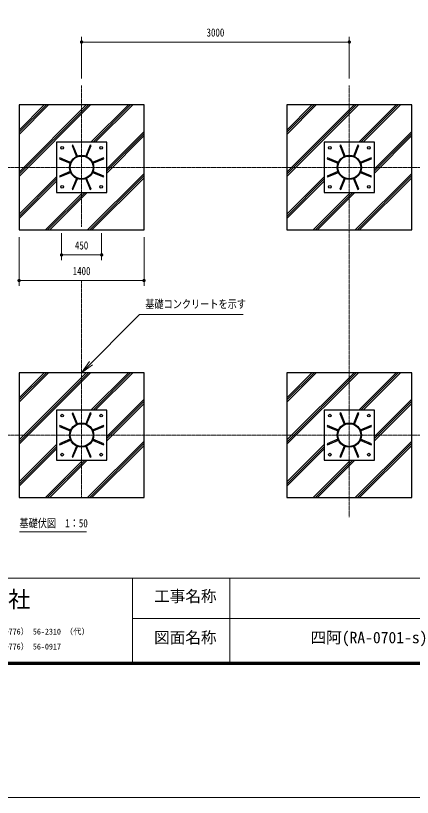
# Model space of a CAD drawing. Units: millimetres at full size, sheet at 1:40, with parts at other scales. Extents: x -800 to 17600, y -600 to 12480.
# Drawn here: x 8311 to 11868, y -600 to 6408 of the extents above; entities that cross this region are included whole.
import ezdxf
from ezdxf.enums import TextEntityAlignment as Align

# ---------------------------------------------------------------- set-up
doc = ezdxf.new("R2010")
doc.units = ezdxf.units.MM
doc.header["$LTSCALE"] = 40
doc.linetypes.add('USER1', pattern=[0.24, 0.15, -0.0375, 0.015, -0.0375])
for name, color, linetype, lineweight in [('D-BMK\u3000構造物基準線(中心線等)', 2, 'USER1', 13), ('D-STR-DIM\u3000寸法線、寸法値', 7, 'Continuous', 13), ('D-STR-HTXT\u3000旗上げ', 7, 'Continuous', 13), ('D-STR-TXT\u3000文字列', 7, 'Continuous', 13), ('D-STR\u3000構造物外形線', 1, 'Continuous', 25), ('D-TTL', 7, 'Continuous', 70), ('D-TTL-FRAM', 7, 'Continuous', 13), ('D-TTL-TXT', 7, 'Continuous', 13), ('V-nasSTD', 5, 'Continuous', 13)]:
    doc.layers.add(name, color=color, linetype=linetype, lineweight=lineweight)
doc.styles.add('ＭＳ ゴシック', font='')
doc.styles.get('ＭＳ ゴシック').set_extended_font_data('MS Gothic')

# ---------------------------------------------------------------- blocks, each defined once
blk = doc.blocks.new('filled_dot')
at = {"color": 0, "linetype": 'Continuous', "lineweight": -2, "const_width": 1.25}
blk.add_lwpolyline([(-0.625, 0, 1), (0.625, 0, 1)], format="xyb", close=True, dxfattribs=at)
blk = doc.blocks.new('open_arrow')
at = {"color": 0, "linetype": 'Continuous', "lineweight": -2}
blk.add_lwpolyline([(7.5, 1.25), (0, 0), (7.5, -1.25)], dxfattribs=at)

msp = doc.modelspace()

# ---------------------------------------------------------------- linework, layer by layer
at = {"layer": 'D-BMK\u3000構造物基準線(中心線等)'}
for p, q in [((8902.4, 5781.51), (8902.4, 4514.25)), ((11302.4, 1912.94), (11302.4, 5781.51)), ((8161.7, 5047.23), (12043.09, 5047.23)), ((8902.4, 4036.68), (8902.4, 2088.79)), ((8161.7, 2647.23), (12043.09, 2647.23))]:
    msp.add_line(p, q, dxfattribs=at)
at = {"layer": 'D-STR-DIM\u3000寸法線、寸法値'}
for p, q in [((8902.4, 5845.51), (8902.4, 6219.32)), ((8902.4, 6171.32), (11302.4, 6171.32)), ((11302.4, 5845.51), (11302.4, 6219.32)), ((8342.4, 4423.23), (8342.4, 3985.03)), ((8722.4, 4458.06), (8722.4, 4214.62)), ((9082.4, 4458.06), (9082.4, 4214.62)), ((9462.4, 4423.23), (9462.4, 3985.03)), ((8722.4, 4262.62), (9082.4, 4262.62)), ((8342.4, 4033.03), (9462.4, 4033.03))]:
    msp.add_line(p, q, dxfattribs=at)
at = {"layer": 'D-STR-HTXT\u3000旗上げ'}
msp.add_lwpolyline([(8902.4, 3207.23), (9421.71, 3727.76), (9437.71, 3727.76), (10351.48, 3727.76), (10002.95, 3727.76)], dxfattribs=at)
at = {"layer": 'D-STR-TXT\u3000文字列'}
msp.add_line((8345.47, 1779.11), (8945.47, 1779.11), dxfattribs=at)
at = {"layer": 'D-STR\u3000構造物外形線'}
for p, q in [((8342.4, 5382.12), (8567.5, 5607.23)), ((8342.4, 5005), (8944.62, 5607.23)), ((8342.4, 5362.79), (8586.83, 5607.23)), ((8342.4, 4985.67), (8963.96, 5607.23)), ((8342.4, 5343.46), (8606.17, 5607.23)), ((8342.4, 4966.33), (8983.29, 5607.23)), ((8986.75, 5272.23), (9321.75, 5607.23)), ((9006.08, 5272.23), (9341.08, 5607.23)), ((9025.41, 5272.23), (9360.41, 5607.23)), ((10742.4, 5382.12), (10967.5, 5607.23)), ((10742.4, 5005), (11344.62, 5607.23)), ((10742.4, 5362.79), (10986.83, 5607.23)), ((10742.4, 4985.67), (11363.96, 5607.23)), ((10742.4, 5343.46), (11006.17, 5607.23)), ((10742.4, 4966.33), (11383.29, 5607.23)), ((11386.75, 5272.23), (11721.75, 5607.23)), ((11406.08, 5272.23), (11741.08, 5607.23)), ((11425.41, 5272.23), (11760.41, 5607.23)), ((8902.4, 5526.33), (8903.29, 5527.23)), ((11302.4, 5526.33), (11303.29, 5527.23)), ((9127.4, 5035.75), (9462.4, 5370.75)), ((9127.4, 5016.42), (9462.4, 5351.42)), ((9127.4, 4997.09), (9462.4, 5332.09)), ((11527.4, 5035.75), (11862.4, 5370.75)), ((11527.4, 5016.42), (11862.4, 5351.42)), ((11527.4, 4997.09), (11862.4, 5332.09)), ((8422.4, 5046.33), (8423.29, 5047.23)), ((10822.4, 5046.33), (10823.29, 5047.23)), ((8956, 4487.23), (9462.4, 4993.63)), ((11356, 4487.23), (11862.4, 4993.63)), ((8342.4, 4627.88), (8677.4, 4962.88)), ((8342.4, 4608.54), (8677.4, 4943.54)), ((8342.4, 4589.21), (8677.4, 4924.21)), ((8975.33, 4487.23), (9462.4, 4974.3)), ((8994.66, 4487.23), (9462.4, 4954.96)), ((10742.4, 4627.88), (11077.4, 4962.88)), ((10742.4, 4608.54), (11077.4, 4943.54)), ((10742.4, 4589.21), (11077.4, 4924.21)), ((11375.33, 4487.23), (11862.4, 4974.3)), ((11394.66, 4487.23), (11862.4, 4954.96)), ((8578.87, 4487.23), (8913.87, 4822.23)), ((8598.2, 4487.23), (8933.2, 4822.23)), ((8617.54, 4487.23), (8952.54, 4822.23)), ((10978.87, 4487.23), (11313.87, 4822.23)), ((10998.2, 4487.23), (11333.2, 4822.23)), ((11017.54, 4487.23), (11352.54, 4822.23)), ((8342.4, 2982.12), (8567.5, 3207.23)), ((8342.4, 2605), (8944.62, 3207.23)), ((8342.4, 2962.79), (8586.83, 3207.23)), ((8342.4, 2585.67), (8963.96, 3207.23)), ((8342.4, 2943.46), (8606.17, 3207.23)), ((8342.4, 2566.33), (8983.29, 3207.23)), ((8986.75, 2872.23), (9321.75, 3207.23)), ((9006.08, 2872.23), (9341.08, 3207.23)), ((9025.41, 2872.23), (9360.41, 3207.23)), ((10742.4, 2982.12), (10967.5, 3207.23)), ((10742.4, 2605), (11344.62, 3207.23)), ((10742.4, 2962.79), (10986.83, 3207.23)), ((10742.4, 2585.67), (11363.96, 3207.23)), ((10742.4, 2943.46), (11006.17, 3207.23)), ((10742.4, 2566.33), (11383.29, 3207.23)), ((11386.75, 2872.23), (11721.75, 3207.23)), ((11406.08, 2872.23), (11741.08, 3207.23)), ((11425.41, 2872.23), (11760.41, 3207.23)), ((8902.4, 3126.33), (8903.29, 3127.23)), ((11302.4, 3126.33), (11303.29, 3127.23)), ((9127.4, 2635.75), (9462.4, 2970.75)), ((9127.4, 2616.42), (9462.4, 2951.42)), ((11527.4, 2635.75), (11862.4, 2970.75)), ((11527.4, 2616.42), (11862.4, 2951.42)), ((9127.4, 2597.09), (9462.4, 2932.09)), ((11527.4, 2597.09), (11862.4, 2932.09)), ((8422.4, 2646.33), (8423.29, 2647.23)), ((8956, 2087.23), (9462.4, 2593.63)), ((10822.4, 2646.33), (10823.29, 2647.23)), ((11356, 2087.23), (11862.4, 2593.63)), ((8342.4, 2227.88), (8677.4, 2562.88)), ((8342.4, 2208.54), (8677.4, 2543.54)), ((8342.4, 2189.21), (8677.4, 2524.21)), ((8975.33, 2087.23), (9462.4, 2574.3)), ((8994.66, 2087.23), (9462.4, 2554.96)), ((10742.4, 2227.88), (11077.4, 2562.88)), ((10742.4, 2208.54), (11077.4, 2543.54)), ((10742.4, 2189.21), (11077.4, 2524.21)), ((11375.33, 2087.23), (11862.4, 2574.3)), ((11394.66, 2087.23), (11862.4, 2554.96)), ((8578.87, 2087.23), (8913.87, 2422.23)), ((8598.2, 2087.23), (8933.2, 2422.23)), ((8617.54, 2087.23), (8952.54, 2422.23)), ((10978.87, 2087.23), (11313.87, 2422.23)), ((10998.2, 2087.23), (11333.2, 2422.23)), ((11017.54, 2087.23), (11352.54, 2422.23))]:
    msp.add_line(p, q, dxfattribs=at)
for points in [[(8342.4, 4487.23), (9462.4, 4487.23), (9462.4, 5607.23), (8342.4, 5607.23)], [(10742.4, 4487.23), (11862.4, 4487.23), (11862.4, 5607.23), (10742.4, 5607.23)], [(8677.4, 4822.23), (9127.4, 4822.23), (9127.4, 5272.23), (8677.4, 5272.23)], [(11077.4, 4822.23), (11527.4, 4822.23), (11527.4, 5272.23), (11077.4, 5272.23)], [(8856.85, 5145.42), (8865.17, 5148.87), (8824.99, 5245.87), (8816.67, 5242.43)], [(8939.63, 5148.87), (8947.94, 5145.42), (8988.12, 5242.43), (8979.81, 5245.87)], [(11256.85, 5145.42), (11265.17, 5148.87), (11224.99, 5245.87), (11216.67, 5242.43)], [(11339.63, 5148.87), (11347.94, 5145.42), (11388.12, 5242.43), (11379.81, 5245.87)], [(8800.76, 5084.46), (8804.2, 5092.77), (8707.19, 5132.95), (8703.75, 5124.64)], [(8856.85, 5145.42), (8865.17, 5148.87), (8861.34, 5158.11), (8853.03, 5154.66)], [(8939.63, 5148.87), (8947.94, 5145.42), (8951.77, 5154.66), (8943.45, 5158.11)], [(9000.59, 5092.77), (9004.04, 5084.46), (9101.04, 5124.64), (9097.6, 5132.95)], [(11200.76, 5084.46), (11204.2, 5092.77), (11107.19, 5132.95), (11103.75, 5124.64)], [(11256.85, 5145.42), (11265.17, 5148.87), (11261.34, 5158.11), (11253.03, 5154.66)], [(11339.63, 5148.87), (11347.94, 5145.42), (11351.77, 5154.66), (11343.45, 5158.11)], [(11400.59, 5092.77), (11404.04, 5084.46), (11501.04, 5124.64), (11497.6, 5132.95)], [(8800.76, 5084.46), (8804.2, 5092.77), (8794.96, 5096.6), (8791.52, 5088.28)], [(9000.59, 5092.77), (9004.04, 5084.46), (9013.28, 5088.28), (9009.83, 5096.6)], [(11200.76, 5084.46), (11204.2, 5092.77), (11194.96, 5096.6), (11191.52, 5088.28)], [(11400.59, 5092.77), (11404.04, 5084.46), (11413.28, 5088.28), (11409.83, 5096.6)], [(8804.2, 5001.68), (8800.76, 5010), (8703.75, 4969.82), (8707.19, 4961.5)], [(8804.2, 5001.68), (8800.76, 5010), (8791.52, 5006.17), (8794.96, 4997.86)], [(9004.04, 5010), (9000.59, 5001.68), (9097.6, 4961.5), (9101.04, 4969.82)], [(9004.04, 5010), (9000.59, 5001.68), (9009.83, 4997.86), (9013.28, 5006.17)], [(11204.2, 5001.68), (11200.76, 5010), (11103.75, 4969.82), (11107.19, 4961.5)], [(11204.2, 5001.68), (11200.76, 5010), (11191.52, 5006.17), (11194.96, 4997.86)], [(11404.04, 5010), (11400.59, 5001.68), (11497.6, 4961.5), (11501.04, 4969.82)], [(11404.04, 5010), (11400.59, 5001.68), (11409.83, 4997.86), (11413.28, 5006.17)], [(8865.17, 4945.59), (8856.85, 4949.03), (8816.67, 4852.02), (8824.99, 4848.58)], [(8865.17, 4945.59), (8856.85, 4949.03), (8853.03, 4939.79), (8861.34, 4936.35)], [(8947.94, 4949.03), (8939.63, 4945.59), (8979.81, 4848.58), (8988.12, 4852.02)], [(8947.94, 4949.03), (8939.63, 4945.59), (8943.45, 4936.35), (8951.77, 4939.79)], [(11265.17, 4945.59), (11256.85, 4949.03), (11216.67, 4852.02), (11224.99, 4848.58)], [(11265.17, 4945.59), (11256.85, 4949.03), (11253.03, 4939.79), (11261.34, 4936.35)], [(11347.94, 4949.03), (11339.63, 4945.59), (11379.81, 4848.58), (11388.12, 4852.02)], [(11347.94, 4949.03), (11339.63, 4945.59), (11343.45, 4936.35), (11351.77, 4939.79)], [(8342.4, 2087.23), (9462.4, 2087.23), (9462.4, 3207.23), (8342.4, 3207.23)], [(10742.4, 2087.23), (11862.4, 2087.23), (11862.4, 3207.23), (10742.4, 3207.23)], [(8677.4, 2422.23), (9127.4, 2422.23), (9127.4, 2872.23), (8677.4, 2872.23)], [(8856.85, 2745.42), (8865.17, 2748.87), (8824.99, 2845.87), (8816.67, 2842.43)], [(8939.63, 2748.87), (8947.94, 2745.42), (8988.12, 2842.43), (8979.81, 2845.87)], [(11077.4, 2422.23), (11527.4, 2422.23), (11527.4, 2872.23), (11077.4, 2872.23)], [(11256.85, 2745.42), (11265.17, 2748.87), (11224.99, 2845.87), (11216.67, 2842.43)], [(11339.63, 2748.87), (11347.94, 2745.42), (11388.12, 2842.43), (11379.81, 2845.87)], [(8856.85, 2745.42), (8865.17, 2748.87), (8861.34, 2758.11), (8853.03, 2754.66)], [(8939.63, 2748.87), (8947.94, 2745.42), (8951.77, 2754.66), (8943.45, 2758.11)], [(11256.85, 2745.42), (11265.17, 2748.87), (11261.34, 2758.11), (11253.03, 2754.66)], [(11339.63, 2748.87), (11347.94, 2745.42), (11351.77, 2754.66), (11343.45, 2758.11)], [(8800.76, 2684.46), (8804.2, 2692.77), (8707.19, 2732.95), (8703.75, 2724.64)], [(8800.76, 2684.46), (8804.2, 2692.77), (8794.96, 2696.6), (8791.52, 2688.28)], [(9000.59, 2692.77), (9004.04, 2684.46), (9101.04, 2724.64), (9097.6, 2732.95)], [(9000.59, 2692.77), (9004.04, 2684.46), (9013.28, 2688.28), (9009.83, 2696.6)], [(11200.76, 2684.46), (11204.2, 2692.77), (11107.19, 2732.95), (11103.75, 2724.64)], [(11200.76, 2684.46), (11204.2, 2692.77), (11194.96, 2696.6), (11191.52, 2688.28)], [(11400.59, 2692.77), (11404.04, 2684.46), (11501.04, 2724.64), (11497.6, 2732.95)], [(11400.59, 2692.77), (11404.04, 2684.46), (11413.28, 2688.28), (11409.83, 2696.6)], [(8804.2, 2601.68), (8800.76, 2610), (8703.75, 2569.82), (8707.19, 2561.5)], [(8804.2, 2601.68), (8800.76, 2610), (8791.52, 2606.17), (8794.96, 2597.86)], [(9004.04, 2610), (9000.59, 2601.68), (9097.6, 2561.5), (9101.04, 2569.82)], [(9004.04, 2610), (9000.59, 2601.68), (9009.83, 2597.86), (9013.28, 2606.17)], [(11204.2, 2601.68), (11200.76, 2610), (11103.75, 2569.82), (11107.19, 2561.5)], [(11204.2, 2601.68), (11200.76, 2610), (11191.52, 2606.17), (11194.96, 2597.86)], [(11404.04, 2610), (11400.59, 2601.68), (11497.6, 2561.5), (11501.04, 2569.82)], [(11404.04, 2610), (11400.59, 2601.68), (11409.83, 2597.86), (11413.28, 2606.17)], [(8865.17, 2545.59), (8856.85, 2549.03), (8816.67, 2452.02), (8824.99, 2448.58)], [(8865.17, 2545.59), (8856.85, 2549.03), (8853.03, 2539.79), (8861.34, 2536.35)], [(8947.94, 2549.03), (8939.63, 2545.59), (8979.81, 2448.58), (8988.12, 2452.02)], [(8947.94, 2549.03), (8939.63, 2545.59), (8943.45, 2536.35), (8951.77, 2539.79)], [(11265.17, 2545.59), (11256.85, 2549.03), (11216.67, 2452.02), (11224.99, 2448.58)], [(11265.17, 2545.59), (11256.85, 2549.03), (11253.03, 2539.79), (11261.34, 2536.35)], [(11347.94, 2549.03), (11339.63, 2545.59), (11379.81, 2448.58), (11388.12, 2452.02)], [(11347.94, 2549.03), (11339.63, 2545.59), (11343.45, 2536.35), (11351.77, 2539.79)]]:
    msp.add_lwpolyline(points, close=True, dxfattribs=at)
for centre, radius in [((8727.4, 5222.23), 12), ((9077.4, 5222.23), 12), ((11127.4, 5222.23), 12), ((11477.4, 5222.23), 12), ((8902.4, 5047.23), 108.15), ((8902.4, 5047.23), 102.35), ((11302.4, 5047.23), 108.15), ((11302.4, 5047.23), 102.35), ((8727.4, 4872.23), 12), ((9077.4, 4872.23), 12), ((11127.4, 4872.23), 12), ((11477.4, 4872.23), 12), ((8727.4, 2822.23), 12), ((9077.4, 2822.23), 12), ((11127.4, 2822.23), 12), ((11477.4, 2822.23), 12), ((8902.4, 2647.23), 108.15), ((8902.4, 2647.23), 102.35), ((11302.4, 2647.23), 108.15), ((11302.4, 2647.23), 102.35), ((8727.4, 2472.23), 12), ((9077.4, 2472.23), 12), ((11127.4, 2472.23), 12), ((11477.4, 2472.23), 12)]:
    msp.add_circle(centre, radius, dxfattribs=at)
at = {"layer": 'D-TTL'}
msp.add_lwpolyline([(600, 600), (600, 11280), (16200, 11280), (16200, 600)], close=True, dxfattribs=at)
at = {"layer": 'D-TTL-FRAM'}
for p, q in [((600, 1364.88), (16200, 1364.88)), ((12758.45, 1004.88), (9358.45, 1004.88))]:
    msp.add_line(p, q, dxfattribs=at)
at = {"layer": 'D-TTL-TXT'}
for p, q in [((9358.45, 1364.88), (9358.45, 600)), ((10231.92, 600), (10231.92, 1364.88))]:
    msp.add_line(p, q, dxfattribs=at)
at = {"layer": 'V-nasSTD'}
msp.add_lwpolyline([(-800, -600), (-800, 12480), (17600, 12480), (17600, -600)], close=True, dxfattribs=at)

# ---------------------------------------------------------------- block references
at = {"layer": 'D-STR-DIM\u3000寸法線、寸法値', "xscale": 12, "yscale": 12}
for p in [(8902.4, 6171.32), (8722.4, 4262.62), (8342.4, 4033.03)]:
    msp.add_blockref('filled_dot', p, dxfattribs=at)
at = {"layer": 'D-STR-DIM\u3000寸法線、寸法値', "xscale": 12, "yscale": 12, "rotation": 180}
for p in [(11302.4, 6171.32), (9082.4, 4262.62), (9462.4, 4033.03)]:
    msp.add_blockref('filled_dot', p, dxfattribs=at)
at = {"layer": 'D-STR-HTXT\u3000旗上げ', "xscale": 16, "yscale": 16, "rotation": 45.1}
msp.add_blockref('open_arrow', (8902.4, 3207.23), dxfattribs=at)

# ---------------------------------------------------------------- texts
at = {"layer": 'D-STR-DIM\u3000寸法線、寸法値', "style": 'ＭＳ ゴシック', "width": 0.8}
for s, p in [('3000', (10102.4, 6256.83)), ('450', (8902.4, 4348.13)), ('1400', (8902.4, 4118.54))]:
    msp.add_text(s, height=73.31, dxfattribs=at).set_placement(p, align=Align.MIDDLE_CENTER)
at = {"layer": 'D-STR-HTXT\u3000旗上げ', "style": 'ＭＳ ゴシック', "width": 0.8}
msp.add_text('基礎コンクリートを示す', height=73.31, dxfattribs=at).set_placement((9473.22, 3763.27), align=Align.BOTTOM_LEFT)
at = {"layer": 'D-STR-TXT\u3000文字列', "style": 'ＭＳ ゴシック', "width": 0.8}
msp.add_text('基礎伏図\u30001：50', height=73.31, dxfattribs=at).set_placement((8345.47, 1799.11), align=Align.BOTTOM_LEFT)
at = {"layer": 'D-TTL-TXT', "style": 'ＭＳ ゴシック'}
for s, height, p in [('上屋敷工業株式会社', 146.6, (6644.53, 1057.64)), ('工事名称', 102.6, (9552.32, 1121.21)), ('TEL （0776） 56-2310 （代）', 52.79, (7995.2, 843.96)), ('図面名称', 102.6, (9552.32, 750.8)), ('四阿(RA-0701-s)', 102.6, (10954.9, 750.8)), ('FAX （0776） 56-0917', 52.79, (7995.2, 709.63))]:
    msp.add_text(s, height=height, dxfattribs=at).set_placement(p, align=Align.BOTTOM_LEFT)

doc.saveas('drawing.dxf')
